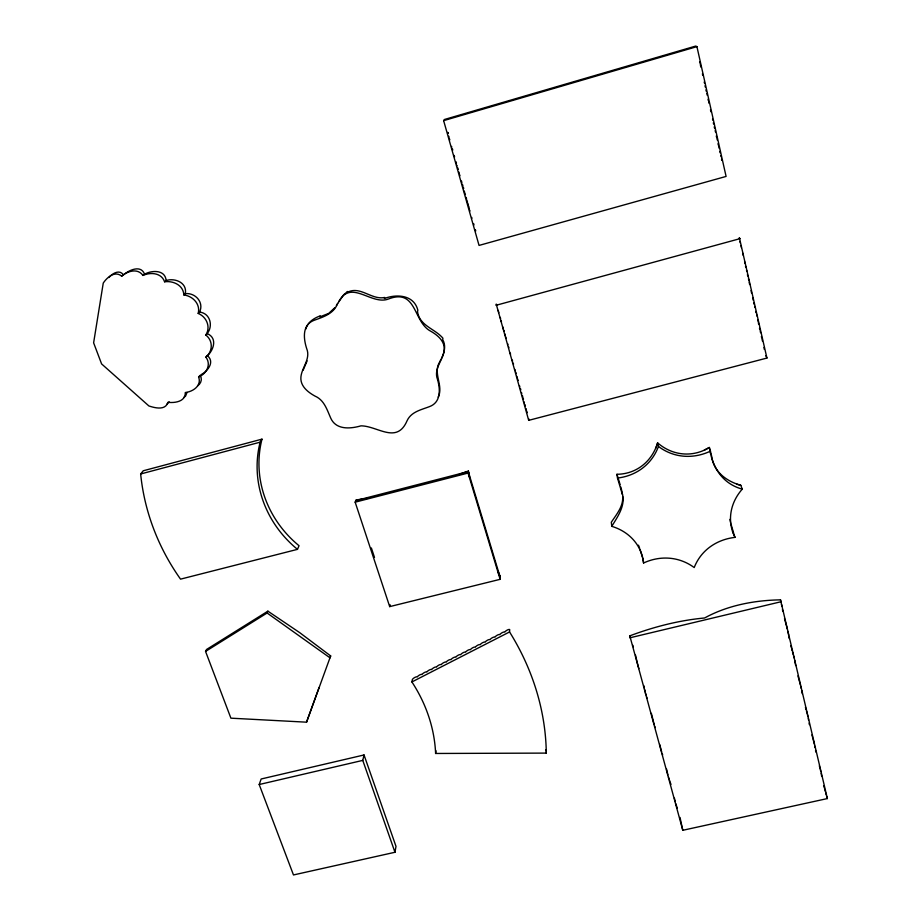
<?xml version="1.0" encoding="UTF-8"?>
<svg xmlns="http://www.w3.org/2000/svg" width="921" height="921" viewBox="0 0 921 921"><rect width="100%" height="100%" fill="white"/><g stroke="black" fill="none" stroke-linecap="round" stroke-linejoin="round"><path stroke-width="1.38" d="M546.303 753.102A276.461 241.152 16.1 0 0 509.555 631.944L509.693 629.573A3.085 1.071 -32.1 0 0 507.275 630.056A3.085 1.071 -32.1 0 0 504.754 632.105A3.085 1.071 -32.2 0 0 502.348 632.589A3.085 1.071 -32.2 0 0 499.827 634.638A3.085 1.071 -32.2 0 0 497.421 635.11A3.085 1.071 -32.2 0 0 494.899 637.159A3.085 1.071 -32.3 0 0 492.505 637.631A3.085 1.071 -32.3 0 0 489.984 639.681A3.085 1.071 -32.4 0 0 487.6 640.141A3.085 1.071 -32.4 0 0 485.079 642.19A3.074 1.071 -32.5 0 0 482.696 642.651A3.074 1.071 -32.5 0 0 480.175 644.712A3.074 1.059 -32.6 0 0 477.815 645.161A3.074 1.059 -32.6 0 0 475.282 647.21A3.074 1.059 -32.6 0 0 472.922 647.659A3.074 1.059 -32.6 0 0 470.401 649.719A3.074 1.059 -32.7 0 0 468.052 650.157A3.074 1.059 -32.7 0 0 465.519 652.218A3.074 1.059 -32.8 0 0 463.182 652.655A3.074 1.059 -32.8 0 0 460.65 654.716A3.074 1.059 -32.9 0 0 458.324 655.142A3.074 1.059 -32.9 0 0 455.791 657.203A3.062 1.059 -32.9 0 0 453.477 657.629A3.062 1.059 -32.9 0 0 450.933 659.689A3.062 1.048 -33 0 0 448.631 660.115A3.062 1.048 -33 0 0 446.086 662.176A3.062 1.048 -33.1 0 0 443.795 662.59A3.062 1.048 -33.1 0 0 441.251 664.651A3.062 1.048 -33.2 0 0 438.96 665.066A3.062 1.048 -33.2 0 0 436.416 667.126A3.062 1.048 -33.2 0 0 434.148 667.541A3.062 1.048 -33.2 0 0 431.592 669.602A3.062 1.048 -33.3 0 0 429.324 670.004A3.062 1.048 -33.3 0 0 426.78 672.065A3.062 1.048 -33.4 0 0 424.523 672.468A3.062 1.048 -33.4 0 0 421.979 674.529A3.051 1.036 -33.5 0 0 419.723 674.932A3.051 1.036 -33.5 0 0 417.178 676.981A3.051 1.036 -33.5 0 0 414.934 677.384A3.051 1.036 -33.5 0 0 412.389 679.445L411.906 681.943A165.653 144.309 16 0 1 435.61 753.47L546.303 753.102L546.314 750.396A3.005 1.462 -0.4 0 0 545.658 749.924M164.594 281.791C173.298 280.594 183.348 285.165 183.855 294.927L185.294 293.638C187.447 282.735 174.967 277.658 166.114 280.537L164.594 281.791C161.44 272.72 150.56 272.029 142.928 275.437C137.666 267.792 127.512 271.154 121.653 276.162C114.952 270.429 107.055 277.336 103.256 283.069L93.62 342.842L101.598 363.922L148.891 405.954C154.947 407.968 165.492 410.674 167.91 402.316C174.84 403.145 185.662 401.671 185.294 392.53C192.938 391.69 201.906 385.761 198.614 377L199.984 375.411C202.735 378.761 200.974 383.746 197.555 385.887M622.688 496.626C623.379 506.538 616.402 514.482 611.314 522.253L611.786 526.34C628.905 531.509 641.638 544.887 643.583 562.996C660.334 555.236 679.214 556.514 694.204 567.543C701.019 550.125 716.734 539.487 735.027 537.369C726.704 520.975 730.284 502.67 742.245 489.155L740.806 485.298C726.416 481.315 713.28 471.517 711.599 455.665M739.448 238.873L739.367 237.641L766.928 358.062L528.689 420.344L528.758 418.767M743.259 255.428L742.625 252.987M198.614 377C206.454 373.868 211.554 364.543 205.867 357.118C212.912 351.362 213.2 340.655 205.809 335.048C210.921 327.001 206.672 316.939 198.199 313.428C200.605 303.976 192.811 296.136 183.855 294.927M367.341 498.411A120.973 105.455 9 0 0 355.909 500.08L355.161 502.175L389.698 606.617L500.126 579.332L500.31 576.983A120.858 107.032 23 0 0 498.238 571.872M752.941 297.955L753.182 300.165M754.84 306.44L754.886 307.522M756.74 314.89L756.786 315.961M435.61 753.47L436.001 750.765M528.689 420.344L496.223 304.091L496.753 305.173M500.126 579.332L468.064 473.049L468.375 471.057A122.274 108.551 -1.4 0 0 458.785 474.603M394.971 852.27L395.995 846.364L364.037 754.967L261.15 778.993L259.192 784.519L293.477 874.95L394.971 852.27L362.77 760.389L364.037 754.967M187.044 392.45L185.582 396.065L183.751 397.55M198.199 313.428L199.581 312.069C204.266 302.341 195.333 292.579 185.294 293.638M389.698 606.617L390.147 604.786M330.662 655.925L330.052 657.87L267.102 612.995L205.556 651.423L230.906 718.173L306.543 722.179L330.662 655.925L299.786 632.704L267.896 611.164L206.511 649.501L205.556 651.423M306.543 722.179L319.103 687.457M655.879 448.043L657.617 442.886C672.434 455.722 692.546 457.783 709.354 447.468C712.336 467.281 722.006 483.421 742.245 489.155M303.124 370.184L307.107 360.917M439.513 362.241C432.743 373.454 443.853 385.957 438.166 397.158M305.864 328.981C307.626 322.108 314.038 318.09 320.324 315.834L319.863 316.87L328.682 313.405L335.014 307.556M297.471 549.353L299.037 545.727A110.324 103.705 20.3 0 1 261.978 439.144L143.227 470.781L140.648 473.981A230.262 216.504 20.4 0 0 180.539 579.148L297.471 549.353A111.027 104.292 20.2 0 1 260.136 442.184L261.978 439.144M441.585 358.073C444.521 352.455 446.075 345.479 442.725 339.676L442.909 338.191C434.942 328.67 419.492 325.884 417.512 311.62L417.835 310.17C414.001 294.847 396.778 293.787 384.379 298.508L384.644 297.46C371.566 300.304 360.134 285.372 347.205 292.406L347.608 291.485L343.648 294.801L336.372 305.438M267.102 612.995L267.896 611.164M440.031 361.193L441.067 359.109M205.809 335.048C213.684 327.876 211.093 313.359 199.581 312.069M617.496 478.045L616.978 474.28C636.549 474.085 652.022 461.386 657.617 442.886L658.446 446.455C651.861 464.334 636.273 475.858 617.496 478.045L622.458 494.727M611.786 526.34C617.772 516.439 625.808 505.525 622.239 493.265M169.176 401.798L166.897 404.307M337.627 303.458C333.747 313.9 323.19 317.008 313.808 320.416C301.236 325.412 303.711 340.333 307.326 350.51C309.721 360.088 301.812 367.824 300.914 376.988C300.062 386.072 307.902 392.185 314.982 396.088C324.25 400.036 327.036 409.822 330.766 418.192C336.13 430.165 350.521 428.852 360.986 425.847C377.61 425.905 396.755 444.59 407.036 420.839C411.134 411.745 421.15 409.845 429.508 406.61C441.942 401.993 440.192 387.35 436.83 377.219C434.758 367.456 442.989 359.881 444.164 350.625C445.384 341.449 437.567 335.048 430.429 331.042C413.034 321.682 416.891 287.985 388.397 299.026C371.485 305.53 351.419 279.19 339.032 301.144M443.634 120.639L444.417 119.5L695.769 46.05L696.921 46.637L726.093 176.429L479.047 245.423L443.634 120.639L696.921 46.637M205.867 357.118C213.258 351.534 218.323 338.157 207.156 333.609M108.954 277.543C112.132 273.468 119.765 269.001 123.356 274.942C128.836 270.187 141.005 264.396 144.551 274.216L142.928 275.437M200.916 374.732C207.674 371.451 215.215 361.711 207.213 355.598M121.653 276.162L123.356 274.942M704.346 450.07L709.354 447.468L711.265 454.467M411.906 681.943L509.555 631.944M144.551 274.216C151.781 270.083 165.366 269.588 166.114 280.537M710.575 451.083C693.352 459.303 673.815 458.048 658.446 446.455M629.803 635.847C653.979 626.787 678.869 620.386 704.623 617.979C727.532 605.362 754.518 600.273 780.501 599.859L827.38 798.565L682.795 830.293L629.803 635.847L630.436 638.115M496.039 305.3L740.081 238.631M140.648 473.981L260.136 442.184M355.161 502.175L468.064 473.049M630.033 637.769L781.181 601.701M259.192 784.519L362.77 760.389M736.892 484.227L740.806 485.298M524.394 402.972L524.061 401.821M519.824 386.855L519.49 385.692M515.219 370.622L514.885 369.448M510.579 354.251L510.234 353.065M500.978 320.842L501.496 321.89M498.814 312.806L498.226 310.4M448.343 133.338L447.779 132.382L448.078 133.418M766.928 358.062L765.823 355.748M732.483 530.991L735.027 537.369M464.691 192.535L464.265 191.05M456.839 165.262L457.127 165.861M454.583 156.904L454.157 155.407M526.662 410.996L527.284 412.631M517.521 378.75L518.166 380.454M506.193 338.491L505.56 336.579M638.46 545.186L639.669 548.317M467.534 202.252L466.774 199.88M469.675 210.138L470.021 211.024M459.66 174.783L460.005 175.715M449.471 138.875L449.828 139.842M677.28 808.201L675.795 803.676M741.025 245.493L741.405 247.576M669.544 780.34L670.028 781.699M745.227 263.694L744.559 261.622M662.164 753.413L662.66 754.829M654.693 726.116L655.199 727.578M758.328 322.408L758.674 324.353M760.216 330.789L760.562 332.723M700.305 64.412L700.812 67.026M702.412 73.807L702.769 75.372M762.093 339.135L762.438 341.058M763.958 347.459L764.303 349.37M522.391 395.593L522.737 396.606M708.71 101.782L709.055 103.325M670.5 783L670.983 784.439M503.845 330.202L504.213 331.272M508.542 346.733L508.899 347.793M513.193 363.139L513.55 364.186M711.093 111.913L710.448 109.852M716.975 138.553L717.321 140.073M719.336 148.546L718.679 146.474M826.609 796.262L827.38 798.565M632.739 645.149L633.303 646.853M462.526 184.591L462.918 185.777M465.036 193.445L465.416 194.619M371.37 547.96L374.502 557.435M452.395 148.868L452.787 150.088M646.565 696.771L647.118 698.44M640.049 549.526L642.559 557.573M616.978 474.28L620.144 484.676M654.163 724.493L651.366 713.326M661.646 751.847L659.701 744.444M668.496 777.025L669.037 778.821M638.863 668.646L637.113 662.164M515.864 372.337L516.244 373.615M520.457 388.547L520.837 389.813M525.016 404.63L525.396 405.885M746.505 270.233L746.862 271.43M748.428 278.81L748.785 280.007M457.875 168.002L458.278 169.372M467.914 203.414L468.317 204.761M475.351 229.617L475.743 230.941M733.657 533.201L730.952 523.911M704.185 82.004L704.519 83.166M712.52 119.062L712.866 120.237M720.729 155.545L721.062 156.72M645.356 692.65L645.978 694.848M792.521 652.056L793.2 654.509M798.852 679.249L799.532 681.713M805.426 707.282L806.117 709.746M811.919 734.912L812.61 737.399M824.64 789.067L825.32 791.553M787.374 629.124L784.496 618.636M793.511 655.66L794.144 657.974M799.877 682.945L800.499 685.259M806.462 710.989L807.084 713.291M812.955 738.63L814.383 744.237M819.356 765.904L819.978 768.218M791.565 648.591L792.175 650.825M797.943 675.887L798.542 678.132M825.665 792.797L826.298 795.111M463.321 187.136L463.7 188.54M823.731 785.705L824.33 787.95M523.116 397.86L523.496 399.242M753.804 302.951L754.172 304.344M755.704 311.402L756.072 312.795M757.603 319.817L757.971 321.199M759.48 328.198L759.848 329.58M761.368 336.545L761.736 337.926M699.603 61.857L699.96 63.238M705.912 89.947L706.28 91.317M708.007 99.238L708.364 100.608M714.224 126.868L714.581 128.238M716.285 136.009L716.642 137.379M790.771 645.563L791.266 647.463M620.846 487.036L622.089 492.136M473.647 223.63L473.981 224.966M468.697 206.154L469.261 208.676M466.199 197.359L466.521 198.706M456.125 161.854L456.459 163.201M739.943 241.429L740.3 242.902M504.984 334.001L505.318 335.371M500.276 317.377L500.598 318.758M717.989 143.676L718.322 145.115M680.009 817.434L682.795 830.293M635.513 655.119L636.031 657.341M674.414 798.173L675.208 801.627M667.909 774.941L666.551 769.023M807.406 714.443L807.901 716.63M800.821 686.41L801.328 688.62M780.501 599.859L781.031 602.196M644.573 689.207L645.103 691.51M820.3 769.369L820.772 771.476M643.756 685.535L644.297 687.987M636.307 658.561L636.848 661.013M729.893 519.375L730.606 522.679M719.738 151.355L720.026 152.748M751.559 293.028L751.076 290.564M747.426 274.596L747.714 275.966M749.636 284.508L749.153 282.033M745.492 266.008L745.78 267.378M794.65 660.219L795.686 665.561M787.892 631.415L788.664 635.26M461.513 181.023L461.905 183.095M458.992 172.135L459.234 173.298M448.803 136.204L449.045 137.367M526.087 408.625L526.34 409.833M521.539 392.565L521.781 393.774M516.946 376.378L517.188 377.587M512.318 360.065L512.571 361.274M507.655 343.637L507.908 344.834M502.958 327.082L503.338 329.177M781.469 604.28L781.837 606.145M808.293 718.518L808.603 720.164M801.731 690.554L802.318 693.801M814.763 746.091L815.062 747.679M705.026 85.757L705.267 87.046M821.152 773.283L821.67 776.196M782.436 609.541L782.769 611.325M721.546 159.183L721.765 160.404M713.349 122.769L713.579 124.013M809.099 723.089L809.386 724.643M815.534 750.488L815.81 751.985M788.963 636.918L789.239 638.529M471.748 217.425L471.897 218.346M642.893 558.679L643.583 562.996M451.601 146.404L451.75 147.291M707.121 95.07L706.914 93.366M715.41 131.922L715.226 130.298M468.386 471.057A124.703 113.801 32.3 0 1 469.526 476.687M359.202 499.988A122.378 111.533 13.1 0 0 355.725 500.61L468.294 471.552L500.264 577.571A122.378 111.533 13.1 0 0 498.192 572.448M462.687 473.521A123.748 114.319 3.9 0 1 468.294 471.552A126.292 117.761 20.7 0 1 469.445 477.182"/></g></svg>
